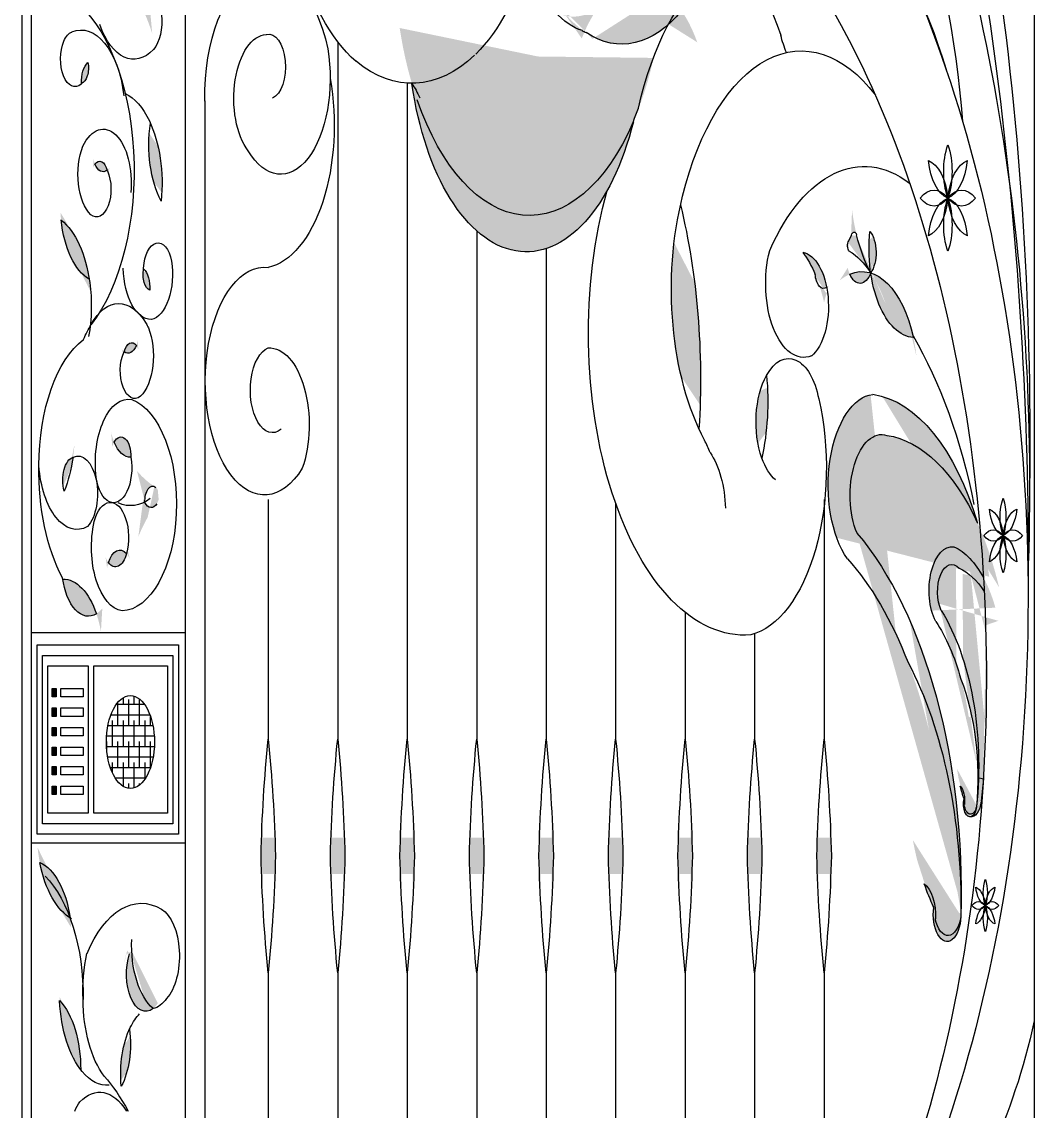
# Model space of a CAD drawing. Header units: millimetres. Extents: x 2621 to 26934, y 11979 to 27988.
# Drawn here: x 24660 to 25695, y 12933 to 14042 of the extents above; entities that cross this region are included whole.
import ezdxf

# ---------------------------------------------------------------- set-up
doc = ezdxf.new("R2010")
doc.units = ezdxf.units.MM

# ---------------------------------------------------------------- blocks, each defined once
blk = doc.blocks.new('A$C0F9C46A4')
h = blk.add_hatch(color=256)
edge = h.paths.add_edge_path()
edge.add_ellipse((628.1, 1963.6), major_axis=(0, 139.6), ratio=0.517647, start_angle=323.094, end_angle=394.9233, ccw=False)
edge.add_ellipse((610.9, 2257.7), major_axis=(0, 216.8), ratio=0.517647, start_angle=161.0328, end_angle=212.6763, ccw=False)
edge.add_ellipse((565, 2002.3), major_axis=(0, 53.5), ratio=0.517647, start_angle=340.2323, end_angle=348.4075)
edge.add_ellipse((583.5, 2209.1), major_axis=(0, 156.4), ratio=0.517647, start_angle=149.839, end_angle=170.8442, ccw=False)
edge.add_ellipse((561.6, 2202.5), major_axis=(0, 133.6), ratio=0.517647, start_angle=164.2667, end_angle=201.3202)
h = blk.add_hatch(color=256)
edge = h.paths.add_edge_path()
edge.add_ellipse((102.4, 2260.3), major_axis=(0, 154.4), ratio=0.517647, start_angle=182.0864, end_angle=190.6292)
edge.add_ellipse((119.7, 2092.2), major_axis=(0, 17.2), ratio=0.517647, start_angle=290.9398, end_angle=376.8101, ccw=False)
edge.add_ellipse((120.5, 2103.2), major_axis=(0, 15.4), ratio=0.517647, start_angle=133.4653, end_angle=251.5001, ccw=False)
edge.add_ellipse((57.8, 1963.3), major_axis=(0, 169.7), ratio=0.517647, start_angle=-40.3573, end_angle=-32.725)
h = blk.add_hatch(color=256)
edge = h.paths.add_edge_path()
edge.add_ellipse((516.8, 2132.6), major_axis=(0, 266.1), ratio=0.517647, start_angle=119.6644, end_angle=230.1034)
edge.add_ellipse((513.6, 2062.9), major_axis=(0, 233.4), ratio=0.517647, start_angle=105.3956, end_angle=244.3722, ccw=False)
h = blk.add_hatch(color=256)
edge = h.paths.add_edge_path()
edge.add_line((405, 1986.5), (400.2, 1982.2))
edge.add_ellipse((513.6, 2062.9), major_axis=(0, 233.4), ratio=0.517647, start_angle=105.3956, end_angle=110.2161, ccw=False)
edge.add_ellipse((349.2, 1887.1), major_axis=(0, 146.8), ratio=0.517647, start_angle=312.6627, end_angle=320.8751, ccw=False)
h = blk.add_hatch(color=256)
edge = h.paths.add_edge_path()
edge.add_ellipse((59.5, 2016.8), major_axis=(0, 16.2), ratio=0.517647, start_angle=189.4538, end_angle=289.5011, ccw=False)
edge.add_ellipse((71.6, 2002.9), major_axis=(0, 20.9), ratio=0.517647, start_angle=22.9546, end_angle=96.0003, ccw=False)
h = blk.add_hatch(color=256)
edge = h.paths.add_edge_path()
edge.add_ellipse((94.1, 1899), major_axis=(0, 94.1), ratio=0.517647, start_angle=259.0901, end_angle=310.6373, ccw=False)
edge.add_ellipse((170.5, 1938.2), major_axis=(0, 79.4), ratio=0.517647, start_angle=73.8159, end_angle=135.9115, ccw=False)
h = blk.add_hatch(color=256)
edge = h.paths.add_edge_path()
edge.add_ellipse((79.3, 1905.6), major_axis=(0, 16.2), ratio=0.517647, start_angle=295.0917, end_angle=395.139, ccw=False)
edge.add_ellipse((83, 1931.9), major_axis=(0, 20.9), ratio=0.517647, start_angle=128.5925, end_angle=201.6382, ccw=False)
h = blk.add_hatch(color=256)
edge = h.paths.add_edge_path()
edge.add_ellipse((22.1, 1774.4), major_axis=(0, 94.1), ratio=0.517647, start_angle=286.7827, end_angle=338.3298, ccw=False)
edge.add_ellipse((80.3, 1877.8), major_axis=(0, 79.4), ratio=0.517647, start_angle=101.5085, end_angle=163.6041, ccw=False)
h = blk.add_hatch(color=256)
edge = h.paths.add_edge_path()
edge.add_ellipse((909.1, 1832.3), major_axis=(0, 90.1), ratio=0.517647, start_angle=105.6618, end_angle=178.098, ccw=False)
edge.add_ellipse((855.2, 1699.6), major_axis=(0, 109.8), ratio=0.517647, start_angle=292.867, end_angle=350.8928, ccw=False)
edge = h.paths.add_edge_path()
edge.add_ellipse((853.3, 1824), major_axis=(0, 26.6), ratio=0.517647, start_angle=130.6981, end_angle=232.7952, ccw=False)
edge.add_ellipse((855.2, 1699.6), major_axis=(0, 109.8), ratio=0.517647, start_angle=350.8928, end_angle=372.6004, ccw=False)
edge = h.paths.add_edge_path()
edge.add_ellipse((856.4, 1828.6), major_axis=(0, 25.5), ratio=0.517647, start_angle=216.1852, end_angle=328.0179, ccw=False)
edge.add_ellipse((909.1, 1832.3), major_axis=(0, 90.1), ratio=0.517647, start_angle=78.5413, end_angle=105.6618, ccw=False)
edge = h.paths.add_edge_path()
edge.add_ellipse((843.8, 1835.8), major_axis=(0, 6.21), ratio=0.517647, start_angle=38.5536, end_angle=152.3649, ccw=False)
edge.add_line((841.8, 1840.6), (844.5, 1846.5))
edge.add_ellipse((847.2, 1843.3), major_axis=(0, 6.21), ratio=0.517647, start_angle=305.3662, end_angle=419.1774, ccw=False)
edge.add_ellipse((912.5, 1903.9), major_axis=(0, 133.9), ratio=0.517647, start_angle=115.2313, end_angle=135.8007)
edge.add_ellipse((821.5, 1702.6), major_axis=(0, 133.9), ratio=0.517647, start_angle=-38.0697, end_angle=-17.5002)
h = blk.add_hatch(color=256)
edge = h.paths.add_edge_path()
edge.add_ellipse((771.9, 1791.6), major_axis=(0, 213.7), ratio=0.517647, start_angle=66.3691, end_angle=131.718, ccw=False)
edge.add_ellipse((473.8, 1700), major_axis=(0, 419.4), ratio=0.517647, start_angle=263.0783, end_angle=295.0088, ccw=False)
h = blk.add_hatch(color=256)
edge = h.paths.add_edge_path()
edge.add_ellipse((760.6, 1731.8), major_axis=(0, 117.7), ratio=0.517647, start_angle=-50.563, end_angle=-34.4221)
edge.add_ellipse((792.6, 1774.1), major_axis=(0, 55.1), ratio=0.517647, start_angle=290.4664, end_angle=355.0957, ccw=False)
edge.add_ellipse((816.2, 1808.9), major_axis=(0, 16.7), ratio=0.517647, start_angle=97.9291, end_angle=200.9916, ccw=False)
h = blk.add_hatch(color=256)
edge = h.paths.add_edge_path()
edge.add_ellipse((131.9, 1806.2), major_axis=(0, 16.2), ratio=0.517647, start_angle=68.7955, end_angle=168.8427, ccw=False)
edge.add_ellipse((119.5, 1793.1), major_axis=(0, 20.9), ratio=0.517647, start_angle=262.2962, end_angle=335.342, ccw=False)
h = blk.add_hatch(color=256)
edge = h.paths.add_edge_path()
edge.add_ellipse((111.8, 1720.8), major_axis=(0, 16.2), ratio=0.517647, start_angle=324.614, end_angle=424.6612, ccw=False)
edge.add_ellipse((108.2, 1747.2), major_axis=(0, 20.9), ratio=0.517647, start_angle=158.1147, end_angle=231.1605, ccw=False)
h = blk.add_hatch(color=256)
edge = h.paths.add_edge_path()
edge.add_ellipse((780.8, 1656.3), major_axis=(0, 64.5), ratio=0.517647, start_angle=42.6434, end_angle=124.7454, ccw=False)
edge.add_ellipse((683.5, 1677.1), major_axis=(0, 146.6), ratio=0.517647, start_angle=246.8969, end_angle=280.4919, ccw=False)
h = blk.add_hatch(color=256)
edge = h.paths.add_edge_path()
edge.add_ellipse((856.1, 1426.2), major_axis=(0, 259), ratio=0.517647, start_angle=299.4107, end_angle=355.5771, ccw=False)
edge.add_ellipse((869.7, 1378), major_axis=(0, 265.5), ratio=0.517647, start_angle=311.3249, end_angle=355.4645)
edge.add_ellipse((875.3, 1581.6), major_axis=(0, 61.9), ratio=0.517647, start_angle=-9.4163, end_angle=128.4746)
edge.add_ellipse((734.4, 1177.6), major_axis=(0, 428.6), ratio=0.517647, start_angle=266.688, end_angle=328.5386, ccw=False)
edge.add_ellipse((776.1, 1163.6), major_axis=(0, 347.5), ratio=0.517647, start_angle=268.2253, end_angle=315.483)
edge.add_ellipse((740.4, 1178.1), major_axis=(0, 390), ratio=0.517647, start_angle=306.737, end_angle=330.3201)
edge.add_ellipse((869, 1591.6), major_axis=(0, 92.9), ratio=0.517647, start_angle=3.078, end_angle=143.4619, ccw=False)
h = blk.add_hatch(color=256)
edge = h.paths.add_edge_path()
edge.add_ellipse((110.7, 1661.5), major_axis=(0, 41.2), ratio=0.517647, start_angle=128.6408, end_angle=181.1565, ccw=False)
edge.add_ellipse((101, 1621.4), major_axis=(0, 19.6), ratio=0.517647, start_angle=266.8954, end_angle=402.9019, ccw=False)
h = blk.add_hatch(color=256)
edge = h.paths.add_edge_path()
edge.add_ellipse((2.6, 1647.4), major_axis=(0, 99.6), ratio=0.517647, start_angle=231.9417, end_angle=254.2213, ccw=False)
edge.add_ellipse((53.8, 1597.2), major_axis=(0, 23.3), ratio=0.517647, start_angle=7.3111, end_angle=118.8519, ccw=False)
h = blk.add_hatch(color=256)
edge = h.paths.add_edge_path()
edge.add_ellipse((181.7, 1444.5), major_axis=(0, 154.4), ratio=0.517647, start_angle=25.0259, end_angle=33.5687)
edge.add_ellipse((131.8, 1586.3), major_axis=(0, 17.2), ratio=0.517647, start_angle=133.8793, end_angle=219.7496, ccw=False)
edge.add_ellipse((133.3, 1575.6), major_axis=(0, 15.4), ratio=0.517647, start_angle=-23.5952, end_angle=94.4396, ccw=False)
edge.add_ellipse((162.8, 1751.6), major_axis=(0, 169.7), ratio=0.517647, start_angle=162.5822, end_angle=170.2145)
h = blk.add_hatch(color=256)
edge = h.paths.add_edge_path()
edge.add_ellipse((95.4, 1533), major_axis=(0, 24.2), ratio=0.517647, start_angle=145.0374, end_angle=243.6271, ccw=False)
edge.add_ellipse((99.8, 1499.7), major_axis=(0, 26.2), ratio=0.517647, start_angle=329.8512, end_angle=418.8133, ccw=False)
h = blk.add_hatch(color=256)
edge = h.paths.add_edge_path()
edge.add_ellipse((946.7, 1483.3), major_axis=(0, 28), ratio=0.517647, start_angle=-30.5551, end_angle=132.5668, ccw=False)
edge.add_ellipse((939.2, 1383.3), major_axis=(0, 127.4), ratio=0.517647, start_angle=322.0947, end_angle=346.9412, ccw=False)
edge.add_ellipse((509.1, 1396.6), major_axis=(0, 913.3), ratio=0.517647, start_angle=263.4916, end_angle=275.4795, ccw=False)
edge.add_line((978.8, 1293.1), (973.9, 1294.2))
edge.add_ellipse((867.6, 1306.7), major_axis=(0, 205.7), ratio=0.517647, start_angle=266.5108, end_angle=320.0153)
edge = h.paths.add_edge_path()
edge.add_line((973.9, 1294.2), (973.2, 1294.3))
edge.add_ellipse((886.9, 1294.3), major_axis=(0, 166.8), ratio=0.517647, start_angle=270, end_angle=306.9597)
edge.add_ellipse((870.5, 1306.1), major_axis=(0, 187.2), ratio=0.517647, start_angle=-61.7863, end_angle=-38.2033)
edge.add_ellipse((946.7, 1484.7), major_axis=(0, 44.6), ratio=0.517647, start_angle=-5.4453, end_angle=134.9386, ccw=False)
edge.add_ellipse((934.5, 1408), major_axis=(0, 124.3), ratio=0.517647, start_angle=316.3199, end_angle=347.0538, ccw=False)
edge.add_ellipse((509.1, 1396.6), major_axis=(0, 913.3), ratio=0.517647, start_angle=275.4795, end_angle=276.3665, ccw=False)
edge.add_ellipse((939.2, 1383.3), major_axis=(0, 127.4), ratio=0.517647, start_angle=-37.9053, end_angle=-13.0588)
edge.add_ellipse((946.7, 1483.3), major_axis=(0, 28), ratio=0.517647, start_angle=-30.5551, end_angle=132.5668)
edge.add_ellipse((867.6, 1306.7), major_axis=(0, 205.7), ratio=0.517647, start_angle=266.5108, end_angle=320.0153, ccw=False)
h = blk.add_hatch(color=256)
edge = h.paths.add_edge_path()
edge.add_ellipse((41.9, 1417.4), major_axis=(0, 79), ratio=0.517647, start_angle=303.461, end_angle=360.2587, ccw=False)
edge.add_ellipse((67.7, 1510.7), major_axis=(0, 52.2), ratio=0.517647, start_angle=105.8392, end_angle=197.8805, ccw=False)
for points in [[(35.1, 1376.4), (30.9, 1376.4), (30.9, 1385), (35.1, 1385)], [(30.9, 1365.1), (35.1, 1365.1), (35.1, 1356.6), (30.9, 1356.6)], [(35.1, 1345.2), (35.1, 1336.7), (30.9, 1336.7), (30.9, 1345.2)], [(30.9, 1316.8), (30.9, 1325.3), (35.1, 1325.3), (35.1, 1316.8)], [(35.1, 1305.5), (35.1, 1296.9), (30.9, 1296.9), (30.9, 1305.5)], [(35.1, 1285.6), (35.1, 1277), (30.9, 1277), (30.9, 1285.6)]]:
    blk.add_hatch(color=256).paths.add_polyline_path(points)
h = blk.add_hatch(color=256)
edge = h.paths.add_edge_path()
edge.add_ellipse((951.2, 1271.1), major_axis=(0, 16.5), ratio=0.517647, start_angle=255.3775, end_angle=330.7812, ccw=False)
edge.add_ellipse((965.8, 1269.6), major_axis=(0, 12.7), ratio=0.517647, start_angle=102.33, end_angle=246.1933)
edge.add_ellipse((965.3, 1267.2), major_axis=(0, 13), ratio=0.517647, start_angle=65.2296, end_angle=257.7924, ccw=False)
edge.add_ellipse((998.8, 1325.4), major_axis=(0, 93), ratio=0.517647, start_angle=115.4419, end_angle=124.5129, ccw=False)
h = blk.add_hatch(color=256)
edge = h.paths.add_edge_path()
edge.add_line((973.9, 1294.2), (978.8, 1293.1))
edge.add_line((978.8, 1293.1), (976.6, 1270.2))
edge.add_ellipse((966.3, 1274.4), major_axis=(0, 20.3), ratio=0.517647, start_angle=174.11, end_angle=258.0534, ccw=False)
edge.add_ellipse((965.3, 1267.2), major_axis=(0, 13), ratio=0.517647, start_angle=180, end_angle=257.7924)
edge.add_ellipse((867.6, 1306.7), major_axis=(0, 205.7), ratio=0.517647, start_angle=258.1646, end_angle=266.5108)
h = blk.add_hatch(color=256)
edge = h.paths.add_edge_path()
edge.add_ellipse((-169.1, 1176.1), major_axis=(0, 826.5), ratio=0.517647, start_angle=272.6676, end_angle=280.9794, ccw=False)
edge.add_ellipse((-169.1, 1253), major_axis=(0, 826.5), ratio=0.517647, start_angle=259.0206, end_angle=267.3324, ccw=False)
edge.add_ellipse((670.9, 1253), major_axis=(0, 826.5), ratio=0.517647, start_angle=92.6676, end_angle=100.9794, ccw=False)
edge.add_ellipse((670.9, 1176.1), major_axis=(0, 826.5), ratio=0.517647, start_angle=439.0206, end_angle=447.3324, ccw=False)
h = blk.add_hatch(color=256)
edge = h.paths.add_edge_path()
edge.add_ellipse((-98.4, 1176.1), major_axis=(0, 826.5), ratio=0.517647, start_angle=272.6676, end_angle=280.9794, ccw=False)
edge.add_ellipse((-98.4, 1253), major_axis=(0, 826.5), ratio=0.517647, start_angle=259.0206, end_angle=267.3324, ccw=False)
edge.add_ellipse((741.6, 1253), major_axis=(0, 826.5), ratio=0.517647, start_angle=92.6676, end_angle=100.9794, ccw=False)
edge.add_ellipse((741.6, 1176.1), major_axis=(0, 826.5), ratio=0.517647, start_angle=439.0206, end_angle=447.3324, ccw=False)
h = blk.add_hatch(color=256)
edge = h.paths.add_edge_path()
edge.add_ellipse((-27.7, 1176.1), major_axis=(0, 826.5), ratio=0.517647, start_angle=272.6676, end_angle=280.9794, ccw=False)
edge.add_ellipse((-27.7, 1253), major_axis=(0, 826.5), ratio=0.517647, start_angle=259.0206, end_angle=267.3324, ccw=False)
edge.add_ellipse((812.3, 1253), major_axis=(0, 826.5), ratio=0.517647, start_angle=92.6676, end_angle=100.9794, ccw=False)
edge.add_ellipse((812.3, 1176.1), major_axis=(0, 826.5), ratio=0.517647, start_angle=439.0206, end_angle=447.3324, ccw=False)
h = blk.add_hatch(color=256)
edge = h.paths.add_edge_path()
edge.add_ellipse((43.1, 1176.1), major_axis=(0, 826.5), ratio=0.517647, start_angle=272.6676, end_angle=280.9794, ccw=False)
edge.add_ellipse((43.1, 1253), major_axis=(0, 826.5), ratio=0.517647, start_angle=259.0206, end_angle=267.3324, ccw=False)
edge.add_ellipse((883.1, 1253), major_axis=(0, 826.5), ratio=0.517647, start_angle=92.6676, end_angle=100.9794, ccw=False)
edge.add_ellipse((883.1, 1176.1), major_axis=(0, 826.5), ratio=0.517647, start_angle=439.0206, end_angle=447.3324, ccw=False)
h = blk.add_hatch(color=256)
edge = h.paths.add_edge_path()
edge.add_ellipse((113.8, 1176.1), major_axis=(0, 826.5), ratio=0.517647, start_angle=272.6676, end_angle=280.9794, ccw=False)
edge.add_ellipse((113.8, 1253), major_axis=(0, 826.5), ratio=0.517647, start_angle=259.0206, end_angle=267.3324, ccw=False)
edge.add_ellipse((953.8, 1253), major_axis=(0, 826.5), ratio=0.517647, start_angle=92.6676, end_angle=100.9794, ccw=False)
edge.add_ellipse((953.8, 1176.1), major_axis=(0, 826.5), ratio=0.517647, start_angle=439.0206, end_angle=447.3324, ccw=False)
h = blk.add_hatch(color=256)
edge = h.paths.add_edge_path()
edge.add_ellipse((184.5, 1176.1), major_axis=(0, 826.5), ratio=0.517647, start_angle=272.6676, end_angle=280.9794, ccw=False)
edge.add_ellipse((184.5, 1253), major_axis=(0, 826.5), ratio=0.517647, start_angle=259.0206, end_angle=267.3324, ccw=False)
edge.add_ellipse((1024.5, 1253), major_axis=(0, 826.5), ratio=0.517647, start_angle=92.6676, end_angle=100.9794, ccw=False)
edge.add_ellipse((1024.5, 1176.1), major_axis=(0, 826.5), ratio=0.517647, start_angle=439.0206, end_angle=447.3324, ccw=False)
h = blk.add_hatch(color=256)
edge = h.paths.add_edge_path()
edge.add_ellipse((255.3, 1176.1), major_axis=(0, 826.5), ratio=0.517647, start_angle=272.6676, end_angle=280.9794, ccw=False)
edge.add_ellipse((255.3, 1253), major_axis=(0, 826.5), ratio=0.517647, start_angle=259.0206, end_angle=267.3324, ccw=False)
edge.add_ellipse((1095.3, 1253), major_axis=(0, 826.5), ratio=0.517647, start_angle=92.6676, end_angle=100.9794, ccw=False)
edge.add_ellipse((1095.3, 1176.1), major_axis=(0, 826.5), ratio=0.517647, start_angle=439.0206, end_angle=447.3324, ccw=False)
h = blk.add_hatch(color=256)
edge = h.paths.add_edge_path()
edge.add_ellipse((326, 1176.1), major_axis=(0, 826.5), ratio=0.517647, start_angle=272.6676, end_angle=280.9794, ccw=False)
edge.add_ellipse((326, 1253), major_axis=(0, 826.5), ratio=0.517647, start_angle=259.0206, end_angle=267.3324, ccw=False)
edge.add_ellipse((1166, 1253), major_axis=(0, 826.5), ratio=0.517647, start_angle=92.6676, end_angle=100.9794, ccw=False)
edge.add_ellipse((1166, 1176.1), major_axis=(0, 826.5), ratio=0.517647, start_angle=439.0206, end_angle=447.3324, ccw=False)
h = blk.add_hatch(color=256)
edge = h.paths.add_edge_path()
edge.add_ellipse((396.7, 1176.1), major_axis=(0, 826.5), ratio=0.517647, start_angle=272.6676, end_angle=280.9794, ccw=False)
edge.add_ellipse((396.7, 1253), major_axis=(0, 826.5), ratio=0.517647, start_angle=259.0206, end_angle=267.3324, ccw=False)
edge.add_ellipse((1236.7, 1253), major_axis=(0, 826.5), ratio=0.517647, start_angle=92.6676, end_angle=100.9794, ccw=False)
edge.add_ellipse((1236.7, 1176.1), major_axis=(0, 826.5), ratio=0.517647, start_angle=439.0206, end_angle=447.3324, ccw=False)
h = blk.add_hatch(color=256)
edge = h.paths.add_edge_path()
edge.add_ellipse((63.9, 1241.2), major_axis=(0, 94.1), ratio=0.517647, start_angle=110.7798, end_angle=162.327, ccw=False)
edge.add_ellipse((9.6, 1130.3), major_axis=(0, 79.4), ratio=0.517647, start_angle=285.5056, end_angle=347.6012, ccw=False)
h = blk.add_hatch(color=256)
edge = h.paths.add_edge_path()
edge.add_ellipse((912.3, 1154), major_axis=(0, 34.3), ratio=0.517647, start_angle=263.9008, end_angle=339.3045, ccw=False)
edge.add_ellipse((942.7, 1159.8), major_axis=(0, 26.4), ratio=0.517647, start_angle=110.8533, end_angle=254.7166)
edge.add_ellipse((941.9, 1154.5), major_axis=(0, 27.1), ratio=0.517647, start_angle=73.7529, end_angle=266.3158, ccw=False)
edge.add_ellipse((1001.8, 1294.3), major_axis=(0, 193.7), ratio=0.517647, start_angle=123.9652, end_angle=133.0362, ccw=False)
h = blk.add_hatch(color=256)
edge = h.paths.add_edge_path()
edge.add_ellipse((134.9, 1086), major_axis=(0, 62.3), ratio=0.517647, start_angle=45.6158, end_angle=59.0799)
edge.add_line((107.3, 1118), (112.3, 1111.6))
edge.add_ellipse((148.4, 1124), major_axis=(0, 70.7), ratio=0.517647, start_angle=85.4893, end_angle=100.1105, ccw=False)
edge = h.paths.add_edge_path()
edge.add_line((112.3, 1111.6), (109.7, 1115))
edge.add_ellipse((126.3, 1094.4), major_axis=(0, 38.1), ratio=0.517647, start_angle=57.4367, end_angle=202.2713)
edge.add_ellipse((148.4, 1124), major_axis=(0, 70.7), ratio=0.517647, start_angle=100.1105, end_angle=156.4931, ccw=False)
h = blk.add_hatch(color=256)
edge = h.paths.add_edge_path()
edge.add_ellipse((87.1, 1075), major_axis=(0, 94.1), ratio=0.517647, start_angle=94.7309, end_angle=146.2781, ccw=False)
edge.add_ellipse((18.9, 997.5), major_axis=(0, 79.4), ratio=0.517647, start_angle=269.4567, end_angle=331.5523, ccw=False)
h = blk.add_hatch(color=256)
edge = h.paths.add_edge_path()
edge.add_ellipse((136.6, 992.4), major_axis=(0, 69.3), ratio=0.517647, start_angle=48.7027, end_angle=100.2499, ccw=False)
edge.add_ellipse((80.5, 1022.5), major_axis=(0, 58.4), ratio=0.517647, start_angle=223.4285, end_angle=285.5241, ccw=False)
for p, q in [((1030.7, 2743.1), (1030.7, 0)), ((9.9, 19.1), (9.9, 2336.1)), ((9.9, 19.1), (9.9, 2336.1)), ((9.9, 19.1), (9.9, 2336.1)), ((321.6, 2042.1), (321.6, 1333.5)), ((392.3, 2001.1), (392.3, 1333.5)), ((186.4, 1983.1), (186.4, 0)), ((186.4, 1983.1), (186.4, 0)), ((463.1, 1850.9), (463.1, 1333.5)), ((841.8, 1840.6), (844.5, 1846.5)), ((533.8, 1832.8), (533.8, 1333.5)), ((250.9, 1577.5), (250.9, 1333.5)), ((816.7, 1577.5), (816.7, 1333.5)), ((604.5, 1573.5), (604.5, 1333.5)), ((675.3, 1462.5), (675.3, 1333.5)), ((165.7, 1441.6), (9.4, 1441.6)), ((746, 1440.6), (746, 1333.5)), ((15.6, 1429.3), (159.4, 1429.3)), ((15.6, 1236.6), (15.6, 1429.3)), ((159.4, 1429.3), (159.4, 1236.6)), ((21.2, 1418.6), (153.9, 1418.6)), ((21.2, 1247.3), (21.2, 1418.6)), ((153.9, 1418.6), (153.9, 1247.3)), ((26.7, 1407.9), (67.7, 1407.9)), ((26.7, 1258.1), (26.7, 1407.9)), ((67.7, 1407.9), (67.7, 1258.1)), ((73.3, 1407.9), (148.3, 1407.9)), ((73.3, 1258.1), (73.3, 1407.9)), ((148.3, 1407.9), (148.3, 1258.1)), ((30.9, 1385), (35.1, 1385)), ((30.9, 1376.4), (30.9, 1385)), ((35.1, 1376.4), (30.9, 1376.4)), ((35.1, 1385), (35.1, 1376.4)), ((39.8, 1385), (62.4, 1385)), ((39.8, 1376.4), (39.8, 1385)), ((62.4, 1376.4), (39.8, 1376.4)), ((62.4, 1385), (62.4, 1376.4)), ((103.4, 1368.5), (103.4, 1375.5)), ((114.4, 1368.5), (114.4, 1377.1)), ((30.9, 1365.1), (35.1, 1365.1)), ((30.9, 1356.6), (30.9, 1365.1)), ((35.1, 1365.1), (35.1, 1356.6)), ((39.8, 1365.1), (62.4, 1365.1)), ((39.8, 1356.6), (39.8, 1365.1)), ((62.4, 1365.1), (62.4, 1356.6)), ((125.1, 1368.5), (96.2, 1368.5)), ((97.8, 1347.1), (97.8, 1370.6)), ((108.9, 1347.1), (108.9, 1373.9)), ((120, 1347.1), (120, 1373.9)), ((35.1, 1356.6), (30.9, 1356.6)), ((62.4, 1356.6), (39.8, 1356.6)), ((130.6, 1357.8), (90.7, 1357.8)), ((131.1, 1347.1), (131.1, 1356.4)), ((30.9, 1345.2), (35.1, 1345.2)), ((30.9, 1336.7), (30.9, 1345.2)), ((35.1, 1345.2), (35.1, 1336.7)), ((39.8, 1345.2), (62.4, 1345.2)), ((39.8, 1336.7), (39.8, 1345.2)), ((62.4, 1345.2), (62.4, 1336.7)), ((133.5, 1347.1), (87.8, 1347.1)), ((92.3, 1325.7), (92.3, 1352.4)), ((103.4, 1325.7), (103.4, 1352.4)), ((114.4, 1325.7), (114.4, 1352.4)), ((125.5, 1325.7), (125.5, 1352.4)), ((35.1, 1336.7), (30.9, 1336.7)), ((62.4, 1336.7), (39.8, 1336.7)), ((134.9, 1336.4), (86.4, 1336.4)), ((86.7, 1320.4), (86.7, 1331)), ((97.8, 1304.3), (97.8, 1331)), ((108.9, 1304.3), (108.9, 1331)), ((120, 1304.3), (120, 1331)), ((131.1, 1304.3), (131.1, 1331)), ((30.9, 1325.3), (35.1, 1325.3)), ((30.9, 1316.8), (30.9, 1325.3)), ((35.1, 1325.3), (35.1, 1316.8)), ((39.8, 1325.3), (62.4, 1325.3)), ((39.8, 1316.8), (39.8, 1325.3)), ((62.4, 1325.3), (62.4, 1316.8)), ((135, 1325.7), (86.3, 1325.7)), ((35.1, 1316.8), (30.9, 1316.8)), ((62.4, 1316.8), (39.8, 1316.8)), ((133.8, 1315), (87.5, 1315)), ((92.3, 1299.2), (92.3, 1309.6)), ((103.4, 1285.3), (103.4, 1309.6)), ((114.4, 1283.7), (114.4, 1309.6)), ((125.5, 1292.8), (125.5, 1309.6)), ((30.9, 1305.5), (35.1, 1305.5)), ((30.9, 1296.9), (30.9, 1305.5)), ((35.1, 1305.5), (35.1, 1296.9)), ((39.8, 1305.5), (62.4, 1305.5)), ((39.8, 1296.9), (39.8, 1305.5)), ((62.4, 1305.5), (62.4, 1296.9)), ((131, 1304.3), (90.2, 1304.3)), ((35.1, 1296.9), (30.9, 1296.9)), ((62.4, 1296.9), (39.8, 1296.9)), ((126, 1293.6), (95.3, 1293.6)), ((108.9, 1283.2), (108.9, 1288.2)), ((120, 1286.7), (120, 1288.2)), ((973.2, 1294.3), (978.8, 1293.1)), ((978.8, 1293.1), (976.6, 1270.2)), ((30.9, 1285.6), (35.1, 1285.6)), ((30.9, 1277), (30.9, 1285.6)), ((35.1, 1277), (30.9, 1277)), ((35.1, 1285.6), (35.1, 1277)), ((39.8, 1285.6), (62.4, 1285.6)), ((39.8, 1277), (39.8, 1285.6)), ((62.4, 1277), (39.8, 1277)), ((62.4, 1285.6), (62.4, 1277)), ((67.7, 1258.1), (26.7, 1258.1)), ((148.3, 1258.1), (73.3, 1258.1)), ((153.9, 1247.3), (21.2, 1247.3)), ((159.4, 1236.6), (15.6, 1236.6)), ((166.3, 1227.4), (9.9, 1227.4)), ((250.9, 1095.6), (250.9, 860.6)), ((321.6, 1095.6), (321.6, 535.3)), ((392.3, 1095.6), (392.3, 535.3)), ((463.1, 1095.6), (463.1, 534.8)), ((533.8, 1095.6), (533.8, 535.3)), ((604.5, 1095.6), (604.5, 849.8)), ((675.3, 1095.6), (675.3, 878.9)), ((746, 1095.6), (746, 920.7)), ((816.7, 1095.6), (816.7, 860.6))]:
    blk.add_line(p, q)
at = {"linetype": 'Continuous', "ltscale": 1.5}
for p, q in [((0, 2355.3), (0, 0)), ((166.3, 2355.3), (166.3, 0))]:
    blk.add_line(p, q, dxfattribs=at)
at = {"extrusion": (0, 0, -1)}
for centre, major_axis, start_param, end_param in [((651.1, 1870), (0, 599.4), -0.30036, 1.416112), ((389.3, 2237.1), (0, 233.7), 3.558082, 6.319421), ((-42.2, 1511.2), (0, 2060.5), 1.092716, 1.58744), ((387.7, 1589.9), (0, 1232.7), 0.855403, 1.634657), ((704, 1743.5), (0, 532.2), -0.738696, 1.035172), ((517.2, 1476.9), (0, 979.7), 0.643948, 2.734002), ((751.9, 1873), (0, 260.9), -1.166332, 0.361305), ((83.8, 1637.6), (0, 1820.4), 1.284949, 1.597007), ((401.8, 2259.3), (0, 256.5), 2.067708, 2.670466), ((691, 1949.8), (0, 186.9), -0.029744, 1.003931), ((251.3, 1989.1), (0, 125.4), 4.664038, 7.469298), ((509.1, 1396.6), (0, 913.3), 0.661775, 2.683432), ((124.9, 2064.6), (0, 34.2), 0.179793, 2.589534), ((17.7, 1911.9), (0, 186.7), 0.363885, 2.563422), ((610.9, 2257.7), (0, 216.8), 2.571283, 3.472632), ((60.5, 1969.3), (0, 86), -0.216088, 1.346436), ((583.5, 2209.1), (0, 156.4), 3.301392, 3.668002), ((53.1, 2028.5), (0, 25.1), -0.910631, -0.16015), ((114, 2107), (0, 81.4), 2.643646, 4.108467), ((251.4, 2018), (0, 33), -0.141379, 2.914377), ((565, 2002.3), (0, 53.5), 0.202327, 0.345011), ((54.2, 2026), (0, 28.4), 2.704898, 5.393819), ((249.4, 1985.8), (0, 64.8), 3.741339, 6.269846), ((793.5, 1775.8), (0, 258.2), -1.129684, 0.599012), ((814.1, 2087.7), (0, 88.5), 4.036832, 4.274066), ((263.5, 2005.9), (0, 97.4), 1.253908, 3.856714), ((397.1, 2279.9), (0, 278.9), 2.683607, 3.545494), ((71.6, 2002.9), (0, 20.9), 4.607663, 5.882552), ((59.5, 2016.8), (0, 16.2), 1.230438, 2.976592), ((54.2, 2026), (0, 28.4), 2.671835, 2.704898), ((242.7, 1958.4), (0, 145.6), 1.2386, 3.033243), ((349.2, 1887.1), (0, 146.8), 0.682859, 0.828112), ((513.6, 2062.9), (0, 233.4), 2.018086, 4.443686), ((94.1, 1899), (0, 94.1), 0.233475, 0.826535), ((516.8, 2132.6), (0, 266.1), 2.267123, 4.12086), ((725.9, 1826.1), (0, 241.5), -0.973582, -0.902788), ((83, 1899.4), (0, 55), -0.816154, 1.746854), ((170.5, 1938.2), (0, 79.4), 3.911083, 4.994855), ((94.1, 1899), (0, 94.1), 0.826535, 1.76121), ((81.2, 1908.5), (0, 46.3), 3.612182, 5.374146), ((857.5, 1672.2), (0, 244.2), -0.864553, 0.374678), ((963.6, 1911.3), (0, 48.6), 4.121913, 5.302865), ((921.8, 1911.3), (0, 48.6), 0.98032, 2.161272), ((79.3, 1905.6), (0, 16.2), -0.61329, 1.132863), ((83, 1931.9), (0, 20.9), 2.763935, 4.038823), ((918, 1874.8), (0, 48.6), 0.194922, 1.375874), ((947.5, 1931.9), (0, 48.6), 3.336515, 4.517467), ((967.4, 1874.8), (0, 48.6), -1.375874, -0.194922), ((937.8, 1931.9), (0, 48.6), 1.765718, 2.946671), ((76.1, 1893.3), (0, 28.4), 0.861169, 3.550091), ((76.1, 1893.3), (0, 28.4), 0.828106, 0.861169), ((736, 1746.6), (0, 307.4), 3.103471, 5.205107), ((771.9, 1791.6), (0, 213.7), 3.908749, 5.170144), ((928.6, 1843.8), (0, 48.6), -0.590476, 0.590476), ((956.7, 1843.8), (0, 48.6), -0.590476, 0.590476), ((473.8, 1700), (0, 419.4), 1.13431, 1.691603), ((928.6, 1924.6), (0, 48.6), 2.551117, 3.732069), ((947.5, 1836.5), (0, 48.6), -1.375874, -0.194922), ((918, 1893.6), (0, 48.6), 1.765718, 2.946671), ((963.6, 1857.1), (0, 48.6), 4.121913, 5.302865), ((956.7, 1924.6), (0, 48.6), 2.551117, 3.732069), ((937.8, 1836.5), (0, 48.6), 0.194922, 1.375874), ((967.4, 1893.6), (0, 48.6), 3.336515, 4.517467), ((921.8, 1857.1), (0, 48.6), 0.98032, 2.161272), ((22.1, 1774.4), (0, 94.1), 0.378216, 1.312891), ((80.3, 1877.8), (0, 79.4), 3.427756, 4.511528), ((847.2, 1843.3), (0, 6.21), -1.03284, 0.95354), ((912.5, 1903.9), (0, 133.9), 3.913016, 4.272021), ((909.1, 1832.3), (0, 90.1), 3.172256, 4.912381), ((856.4, 1828.6), (0, 25.5), 0.558192, 2.510042), ((138.7, 1810.2), (0, 28.4), -1.472401, 1.21652), ((796.1, 1797.1), (0, 75.1), 2.943843, 5.175976), ((843.8, 1835.8), (0, 6.21), 3.623917, 5.610298), ((821.5, 1702.6), (0, 133.9), 0.305437, 0.664441), ((129.5, 1806.7), (0, 46.3), 1.278611, 3.040575), ((760.6, 1731.8), (0, 117.7), 0.60078, 0.882491), ((792.6, 1774.1), (0, 55.1), 0.085596, 1.394514), ((131.7, 1815.6), (0, 55), 3.133461, 4.659574), ((131.9, 1806.2), (0, 16.2), 3.336324, 5.082478), ((138.7, 1810.2), (0, 28.4), -1.505464, -1.472401), ((119.5, 1793.1), (0, 20.9), 0.430364, 1.705253), ((246.9, 1697.9), (0, 116), 2.442284, 6.349535), ((855.2, 1699.6), (0, 109.8), -0.219919, 1.173693), ((853.3, 1824), (0, 26.6), 2.220143, 4.002073), ((22.1, 1774.4), (0, 94.1), 1.312891, 1.90595), ((816.2, 1808.9), (0, 16.7), 2.77522, 4.574), ((98.8, 1695.8), (0, 81), -0.741677, 0.724251), ((792.6, 1774.1), (0, 55.1), 1.394514, 2.739541), ((157.9, 1577.2), (0, 245.6), -0.844929, -0.758094), ((108.1, 1714.6), (0, 55), 0.70585, 0.820466), ((110, 1723.8), (0, 46.3), 0.913351, 2.675315), ((753, 1408.1), (0, 448.9), 0.725878, 1.196483), ((88.7, 1611.8), (0, 137.7), -1.570796, -0.370849), ((111.8, 1720.8), (0, 16.2), -1.128551, 0.617602), ((108.2, 1747.2), (0, 20.9), 2.248674, 3.523563), ((255.2, 1688.9), (0, 43.5), 2.742635, 6.090996), ((252, 1653.3), (0, 78.4), -0.028283, 2.169073), ((115, 1708.5), (0, 28.4), 2.737406, 5.426328), ((115, 1708.5), (0, 28.4), -0.856857, -0.823794), ((780.6, 1658), (0, 63), -0.758164, 1.218818), ((780.8, 1656.3), (0, 64.5), 4.105968, 5.538918), ((683.5, 1677.1), (0, 146.6), 1.387679, 1.974022), ((108.5, 1614.7), (0, 64.8), 4.477494, 6.392248), ((101.3, 1572.6), (0, 108.6), 0.193458, 3.128206), ((730.2, 1609.5), (0, 171.6), 1.148747, 3.006686), ((869, 1591.6), (0, 92.9), 3.779303, 6.229465), ((856.1, 1426.2), (0, 259), 0.077194, 1.057483), ((101, 1621.4), (0, 19.6), -0.748779, 1.624981), ((875.3, 1581.6), (0, 61.9), 4.04088, 6.447531), ((869.7, 1378), (0, 265.5), 0.079159, 0.849541), ((110.7, 1661.5), (0, 41.2), 3.121408, 4.037979), ((1801.1, 3433.2), (0, 2790.8), 4.007609, 4.013512), ((53.8, 1597.2), (0, 23.3), 4.208828, 6.155583), ((2.6, 1647.4), (0, 99.6), 1.846187, 2.235038), ((57.3, 1583.3), (0, 38.3), -0.255764, 2.632336), ((93.5, 1609.8), (0, 35.7), 1.270844, 4.423116), ((677.4, 1565.1), (0, 75), 0.640391, 1.526088), ((780.8, 1656.3), (0, 64.5), 3.554509, 4.105968), ((96.8, 1607.9), (0, 153.5), 3.911517, 4.737936), ((56.2, 1622.6), (0, 75.7), 2.863766, 4.569605), ((133.3, 1575.6), (0, 15.4), 4.634903, 6.694999), ((90.2, 1538.8), (0, 35.7), -1.101451, 2.05082), ((110.6, 1679.5), (0, 108.4), 2.7727, 3.366264), ((1013.5, 1559.6), (0, 34.1), 4.121913, 5.302865), ((984.2, 1559.6), (0, 34.1), 0.98032, 2.161272), ((131.8, 1586.3), (0, 17.2), 2.447831, 3.946551), ((981.6, 1534), (0, 34.1), 0.194922, 1.375874), ((1002.3, 1574), (0, 34.1), 3.336515, 4.517467), ((1016.2, 1534), (0, 34.1), -1.375874, -0.194922), ((995.5, 1574), (0, 34.1), 1.765718, 2.946671), ((104.5, 1528.7), (0, 64.8), 3.212601, 5.127356), ((734.4, 1177.6), (0, 428.6), 0.549104, 1.628602), ((989.1, 1512.3), (0, 34.1), -0.590476, 0.590476), ((1008.7, 1512.3), (0, 34.1), -0.590476, 0.590476), ((946.7, 1484.7), (0, 44.6), 3.928063, 6.378224), ((989.1, 1568.9), (0, 34.1), 2.551117, 3.732069), ((1002.3, 1507.2), (0, 34.1), -1.375874, -0.194922), ((981.6, 1547.2), (0, 34.1), 1.765718, 2.946671), ((1013.5, 1521.7), (0, 34.1), 4.121913, 5.302865), ((1008.7, 1568.9), (0, 34.1), 2.551117, 3.732069), ((995.5, 1507.2), (0, 34.1), 0.194922, 1.375874), ((1016.2, 1547.2), (0, 34.1), 3.336515, 4.517467), ((984.2, 1521.7), (0, 34.1), 0.98032, 2.161272), ((99.8, 1499.7), (0, 26.2), -1.026486, 0.526196), ((95.4, 1533), (0, 24.2), 2.03109, 3.751805), ((934.5, 1408), (0, 124.3), 0.225954, 0.762362), ((740.4, 1178.1), (0, 390), 0.518013, 0.929615), ((946.7, 1483.3), (0, 28), 3.969458, 6.816473), ((67.7, 1510.7), (0, 52.2), 2.829518, 4.460837), ((939.2, 1383.3), (0, 127.4), 0.227919, 0.661571), ((41.9, 1417.4), (0, 79), -0.004516, 0.986792), ((867.6, 1306.7), (0, 205.7), 0.697864, 1.777362), ((870.5, 1306.1), (0, 187.2), 0.666773, 1.078375), ((776.1, 1163.6), (0, 347.5), 0.776968, 1.601771), ((886.9, 1294.3), (0, 166.8), 0.925728, 1.750531), ((110.6, 1330.4), (0, 47.3), -1.570796, 4.712389), ((670.9, 1176.1), (0, 826.5), -1.524238, -1.37917), ((-169.1, 1176.1), (0, 826.5), 1.37917, 1.524238), ((741.6, 1176.1), (0, 826.5), -1.524238, -1.37917), ((-98.4, 1176.1), (0, 826.5), 1.37917, 1.524238), ((812.3, 1176.1), (0, 826.5), -1.524238, -1.37917), ((-27.7, 1176.1), (0, 826.5), 1.37917, 1.524238), ((883.1, 1176.1), (0, 826.5), -1.524238, -1.37917), ((43.1, 1176.1), (0, 826.5), 1.37917, 1.524238), ((953.8, 1176.1), (0, 826.5), -1.524238, -1.37917), ((113.8, 1176.1), (0, 826.5), 1.37917, 1.524238), ((1024.5, 1176.1), (0, 826.5), -1.524238, -1.37917), ((184.5, 1176.1), (0, 826.5), 1.37917, 1.524238), ((1095.3, 1176.1), (0, 826.5), -1.524238, -1.37917), ((255.3, 1176.1), (0, 826.5), 1.37917, 1.524238), ((1166, 1176.1), (0, 826.5), -1.524238, -1.37917), ((326, 1176.1), (0, 826.5), 1.37917, 1.524238), ((1236.7, 1176.1), (0, 826.5), -1.524238, -1.37917), ((396.7, 1176.1), (0, 826.5), 1.37917, 1.524238), ((951.2, 1271.1), (0, 16.5), 0.509965, 1.826007), ((998.8, 1325.4), (0, 93), 4.110026, 4.268344), ((965.3, 1267.2), (0, 13), 1.783858, 5.144714), ((965.8, 1269.6), (0, 12.7), 1.986301, 4.49719), ((966.3, 1274.4), (0, 20.3), 1.779304, 3.244392), ((670.9, 1253), (0, 826.5), 4.520762, 4.665831), ((-169.1, 1253), (0, 826.5), 1.617355, 1.762423), ((741.6, 1253), (0, 826.5), 4.520762, 4.665831), ((-98.4, 1253), (0, 826.5), 1.617355, 1.762423), ((812.3, 1253), (0, 826.5), 4.520762, 4.665831), ((-27.7, 1253), (0, 826.5), 1.617355, 1.762423), ((883.1, 1253), (0, 826.5), 4.520762, 4.665831), ((43.1, 1253), (0, 826.5), 1.617355, 1.762423), ((953.8, 1253), (0, 826.5), 4.520762, 4.665831), ((113.8, 1253), (0, 826.5), 1.617355, 1.762423), ((1024.5, 1253), (0, 826.5), 4.520762, 4.665831), ((184.5, 1253), (0, 826.5), 1.617355, 1.762423), ((1095.3, 1253), (0, 826.5), 4.520762, 4.665831), ((255.3, 1253), (0, 826.5), 1.617355, 1.762423), ((1166, 1253), (0, 826.5), 4.520762, 4.665831), ((326, 1253), (0, 826.5), 1.617355, 1.762423), ((1236.7, 1253), (0, 826.5), 4.520762, 4.665831), ((396.7, 1253), (0, 826.5), 1.617355, 1.762423), ((63.9, 1241.2), (0, 94.1), 3.415037, 4.349712), ((9.6, 1130.3), (0, 79.4), 0.2164, 1.300172), ((-8.8, 1071.3), (0, 137.7), 0.473199, 1.591695), ((991, 1177.3), (0, 23.8), 4.121913, 5.302865), ((970.6, 1177.3), (0, 23.8), 0.98032, 2.161272), ((121.6, 1029.9), (0, 136.4), -0.896666, 0.298005), ((912.3, 1154), (0, 34.3), 0.361205, 1.677247), ((1001.8, 1294.3), (0, 193.7), 3.961266, 4.119584), ((968.7, 1159.4), (0, 23.8), 0.194922, 1.375874), ((983.2, 1187.4), (0, 23.8), 3.336515, 4.517467), ((992.9, 1159.4), (0, 23.8), -1.375874, -0.194922), ((978.4, 1187.4), (0, 23.8), 1.765718, 2.946671), ((973.9, 1144.2), (0, 23.8), -0.590476, 0.590476), ((987.7, 1144.2), (0, 23.8), -0.590476, 0.590476), ((134.7, 1112.7), (0, 49.8), 0.300667, 2.625636), ((941.9, 1154.5), (0, 27.1), 1.635098, 4.995954), ((973.9, 1183.8), (0, 23.8), 2.551117, 3.732069), ((983.2, 1140.6), (0, 23.8), -1.375874, -0.194922), ((968.7, 1168.6), (0, 23.8), 1.765718, 2.946671), ((991, 1150.7), (0, 23.8), 4.121913, 5.302865), ((987.7, 1183.8), (0, 23.8), 2.551117, 3.732069), ((978.4, 1140.6), (0, 23.8), 0.194922, 1.375874), ((992.9, 1168.6), (0, 23.8), 3.336515, 4.517467), ((970.6, 1150.7), (0, 23.8), 0.98032, 2.161272), ((942.7, 1159.8), (0, 26.4), 1.837541, 4.34843), ((148.4, 1124), (0, 70.7), 3.551866, 4.791115), ((114.2, 1076), (0, 100.3), 4.637498, 5.112563), ((126.3, 1094.4), (0, 38.1), 2.752886, 5.280725), ((87.1, 1075), (0, 94.1), 3.695144, 4.629819), ((18.9, 997.5), (0, 79.4), 0.496506, 1.580279), ((111.5, 1068.6), (0, 94.7), 3.740579, 4.711122), ((130.8, 1112.8), (0, 54), 2.505355, 3.035916), ((136.6, 992.4), (0, 69.3), -0.815015, -0.481103), ((806.1, 1230.6), (0, 471.1), 1.971842, 2.646857), ((136.6, 992.4), (0, 69.3), 4.533495, 5.46817), ((80.5, 1022.5), (0, 58.4), 1.29985, 2.383622), ((87.1, 1075), (0, 94.1), 3.102084, 3.695144), ((19.9, 778.1), (0, 245.6), 0.527258, 0.768493), ((79.3, 892.6), (0, 81.4), -0.497946, 0.702743), ((68.4, 934.9), (0, 34.2), -0.955916, -0.552058)]:
    blk.add_ellipse(centre, major_axis=major_axis, ratio=0.517647, start_param=start_param, end_param=end_param, dxfattribs=at)

msp = doc.modelspace()

# ---------------------------------------------------------------- block references
msp.add_blockref('A$C0F9C46A4', (24659.5, 11978.7))

doc.saveas('drawing.dxf')
